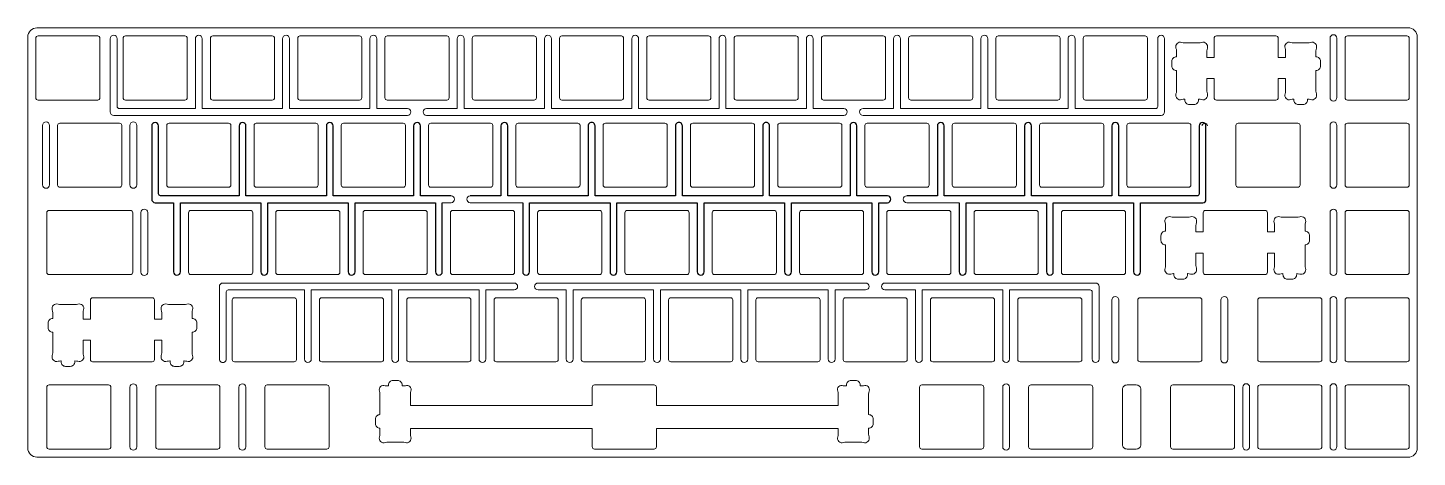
# Model space of a CAD drawing. Header units: millimetres. Extents: x 36 to 339, y -232 to -139.
import ezdxf

# ---------------------------------------------------------------- set-up
doc = ezdxf.new("R2010")
doc.units = ezdxf.units.MM
doc.layers.add('1', color=7, linetype='Continuous', lineweight=0)

msp = doc.modelspace()

# ---------------------------------------------------------------- linework, layer by layer
at = {"layer": '1'}
for points in [[(339.36, -230.36), (339.36, -140.59, 0.414228), (337.36, -138.59), (38.11, -138.61, 0.414199), (36.11, -140.61), (36.11, -230.35, 0.414199), (38.11, -232.35), (337.36, -232.36, 0.414228)], [(112.28, -140.98, 1), (110.78, -140.98), (110.78, -156.23), (99.91, -156.23), (93.23, -156.23), (93.23, -140.98, 1), (91.73, -140.98), (91.73, -156.23), (80.86, -156.23), (74.18, -156.23), (74.18, -140.98, 1), (72.68, -140.98), (72.68, -156.23), (62.28, -156.23), (56.06, -156.23, -0.414214), (55.61, -155.78), (55.61, -140.98, 1), (54.11, -140.98), (54.11, -156.98, 0.414214), (54.86, -157.73), (118.96, -157.73, 1), (118.96, -156.23), (112.28, -156.23)], [(167.93, -156.23), (150.38, -156.23), (150.38, -140.98, 1), (148.88, -140.98), (148.88, -156.23), (138.01, -156.23), (131.33, -156.23), (131.33, -140.98, 1), (129.83, -140.98), (129.83, -156.23), (123.16, -156.23, 1), (123.16, -157.73), (214.21, -157.73, 1), (214.21, -156.23), (207.53, -156.23), (207.53, -140.98, 1), (206.03, -140.98), (206.03, -156.23), (188.48, -156.23), (188.48, -140.98, 1), (186.98, -140.98), (186.98, -156.23), (169.43, -156.23), (169.43, -140.98, 1), (167.93, -140.98)], [(264.68, -140.98, 1.000002), (263.18, -140.98), (263.18, -156.23), (245.63, -156.23), (245.63, -140.98, 1), (244.13, -140.98), (244.13, -156.23), (233.26, -156.23), (226.58, -156.23), (226.58, -140.98, 1), (225.08, -140.98), (225.08, -156.23), (218.41, -156.23, 1), (218.41, -157.73), (233.26, -157.73), (283.46, -157.73, 0.414214), (284.21, -156.98), (284.21, -140.98, 0.999999), (282.71, -140.98), (282.71, -155.78, -0.414214), (282.26, -156.23), (264.68, -156.23)], [(317.26, -143.66), (317.26, -144.91, -0.414214), (318.26, -145.91), (318.26, -146.91, -0.414214), (317.26, -147.91), (317.26, -152.4, 0.078597), (317.35, -153.01, -0.612516), (316.09, -154.27, 0.078597), (315.48, -154.18), (315.43, -154.18), (315.43, -154.38, -0.414214), (314.43, -155.38), (313.43, -155.38, -0.414214), (312.43, -154.38), (312.43, -154.18), (312.39, -154.18, 0.078597), (311.77, -154.27, -0.612516), (310.51, -153.01, 0.078597), (310.61, -152.4), (310.61, -149.68), (309.03, -149.68), (309.03, -153.88, -0.414214), (308.53, -154.38), (295.53, -154.38, -0.414214), (295.03, -153.88), (295.03, -149.68), (293.46, -149.68), (293.46, -152.4, 0.078597), (293.55, -153.01, -0.612516), (292.29, -154.27, 0.078597), (291.68, -154.18), (291.63, -154.18), (291.63, -154.38, -0.414214), (290.63, -155.38), (289.63, -155.38, -0.414214), (288.63, -154.38), (288.63, -154.18), (288.59, -154.18, 0.078597), (287.97, -154.27, -0.612516), (286.71, -153.01, 0.078597), (286.81, -152.4), (286.81, -147.91, -0.414214), (285.81, -146.91), (285.81, -145.91, -0.414214), (286.81, -144.91), (286.81, -143.66, 0.078597), (286.71, -143.04, -0.612516), (287.97, -141.78, 0.078597), (288.59, -141.88), (291.68, -141.88, 0.078597), (292.29, -141.78, -0.612516), (293.55, -143.04, 0.078597), (293.46, -143.66), (293.46, -145.08), (295.03, -145.08), (295.03, -140.88, -0.414214), (295.53, -140.38), (308.53, -140.38, -0.414214), (309.03, -140.88), (309.03, -145.08), (310.61, -145.08), (310.61, -143.66, 0.078597), (310.51, -143.04, -0.612516), (311.77, -141.78, 0.078597), (312.39, -141.88), (315.48, -141.88, 0.078597), (316.09, -141.78, -0.612516), (317.35, -143.04, 0.078597)], [(59.01, -191.98), (59.01, -178.98, 0.414214), (58.51, -178.48), (40.75, -178.48, 0.414214), (40.25, -178.98), (40.25, -191.98, 0.414214), (40.75, -192.48), (58.51, -192.48, 0.414214)], [(314.87, -181.76), (314.87, -183.01, -0.414214), (315.87, -184.01), (315.87, -185.01, -0.414214), (314.87, -186.01), (314.87, -190.5, 0.078597), (314.97, -191.11, -0.612516), (313.71, -192.37, 0.078597), (313.1, -192.28), (313.05, -192.28), (313.05, -192.48, -0.414214), (312.05, -193.48), (311.05, -193.48, -0.414214), (310.05, -192.48), (310.05, -192.28), (310, -192.28, 0.078597), (309.39, -192.37, -0.612516), (308.13, -191.11, 0.078597), (308.22, -190.5), (308.22, -187.78), (306.65, -187.78), (306.65, -191.98, -0.414214), (306.15, -192.48), (293.15, -192.48, -0.414214), (292.65, -191.98), (292.65, -187.78), (291.07, -187.78), (291.07, -190.5, 0.078597), (291.17, -191.11, -0.612516), (289.91, -192.37, 0.078597), (289.3, -192.28), (289.25, -192.28), (289.25, -192.48, -0.414214), (288.25, -193.48), (287.25, -193.48, -0.414214), (286.25, -192.48), (286.25, -192.28), (286.2, -192.28, 0.078597), (285.59, -192.37, -0.612516), (284.33, -191.11, 0.078597), (284.42, -190.5), (284.42, -186.01, -0.414214), (283.42, -185.01), (283.42, -184.01, -0.414214), (284.42, -183.01), (284.42, -181.76, 0.078597), (284.33, -181.14, -0.612516), (285.59, -179.88, 0.078597), (286.2, -179.98), (289.3, -179.98, 0.078597), (289.91, -179.88, -0.612516), (291.17, -181.14, 0.078597), (291.07, -181.76), (291.07, -183.18), (292.65, -183.18), (292.65, -178.98, -0.414214), (293.15, -178.48), (306.15, -178.48, -0.414214), (306.65, -178.98), (306.65, -183.18), (308.22, -183.18), (308.22, -181.76, 0.078597), (308.13, -181.14, -0.612516), (309.39, -179.88, 0.078597), (310, -179.98), (313.1, -179.98, 0.078597), (313.71, -179.88, -0.612516), (314.97, -181.14, 0.078597)], [(77.92, -210.92, 1.000001), (79.42, -210.92), (79.42, -196.27, -0.414214), (79.87, -195.82), (96.49, -195.82), (96.49, -210.92, 1), (97.99, -210.92), (97.99, -195.82), (115.54, -195.82), (115.54, -210.92, 0.999997), (117.04, -210.92), (117.04, -195.82), (134.59, -195.82), (134.59, -210.92, 1), (136.09, -210.92), (136.09, -195.82), (142.27, -195.82, 1), (142.27, -194.32), (78.67, -194.32, 0.414214), (77.92, -195.07)], [(268.42, -210.92, 1), (269.92, -210.92), (269.92, -195.07, 0.414214), (269.17, -194.32), (223.17, -194.32, 1), (223.17, -195.82), (229.84, -195.82), (229.84, -210.92, 1), (231.34, -210.92), (231.34, -195.82), (248.89, -195.82), (248.89, -210.92, 1), (250.39, -210.92), (250.39, -195.82), (267.97, -195.82, -0.414214), (268.42, -196.27)], [(63.76, -206.83), (63.76, -211.03, -0.414214), (63.26, -211.53), (50.26, -211.53, -0.414214), (49.76, -211.03), (49.76, -206.83), (48.19, -206.83), (48.19, -209.55, 0.078597), (48.28, -210.16, -0.612516), (47.03, -211.42, 0.078597), (46.41, -211.33), (46.36, -211.33), (46.36, -211.53, -0.414214), (45.36, -212.53), (44.36, -212.53, -0.414214), (43.36, -211.53), (43.36, -211.33), (43.32, -211.33, 0.078597), (42.7, -211.42, -0.612516), (41.44, -210.16, 0.078597), (41.54, -209.55), (41.54, -205.06, -0.414214), (40.54, -204.06), (40.54, -203.06, -0.414214), (41.54, -202.06), (41.54, -200.81, 0.078597), (41.44, -200.19, -0.612516), (42.7, -198.93, 0.078597), (43.32, -199.03), (46.41, -199.03, 0.078597), (47.03, -198.93, -0.612516), (48.28, -200.19, 0.078597), (48.19, -200.81), (48.19, -202.23), (49.76, -202.23), (49.76, -198.03, -0.414214), (50.26, -197.53), (63.26, -197.53, -0.414214), (63.76, -198.03), (63.76, -202.23), (65.34, -202.23), (65.34, -200.81, 0.078597), (65.24, -200.19, -0.612516), (66.5, -198.93, 0.078597), (67.12, -199.03), (70.21, -199.03, 0.078597), (70.83, -198.93, -0.612516), (72.08, -200.19, 0.078597), (71.99, -200.81), (71.99, -202.06, -0.414214), (72.99, -203.06), (72.99, -204.06, -0.414214), (71.99, -205.06), (71.99, -209.55, 0.078597), (72.08, -210.16, -0.612516), (70.83, -211.42, 0.078597), (70.21, -211.33), (70.16, -211.33), (70.16, -211.53, -0.414214), (69.16, -212.53), (68.16, -212.53, -0.414214), (67.16, -211.53), (67.16, -211.33), (67.12, -211.33, 0.078597), (66.5, -211.42, -0.612516), (65.24, -210.16, 0.078597), (65.34, -209.55), (65.34, -206.83)], [(272.71, -211.03, 0.414214), (273.46, -211.78, 0.414214), (274.21, -211.03), (274.21, -198.03, 0.414214), (273.46, -197.28, 0.414214), (272.71, -198.03)], [(296.52, -198.03), (296.52, -211.03, 0.414214), (297.27, -211.78, 0.414214), (298.02, -211.03), (298.02, -198.03, 0.414214), (297.27, -197.28, 0.414214)], [(58.39, -230.08, 0.414214), (59.14, -230.83, 0.414214), (59.89, -230.08), (59.89, -217.08, 0.414214), (59.14, -216.33, 0.414214), (58.39, -217.08)], [(82.2, -217.08), (82.2, -230.08, 0.414214), (82.95, -230.83, 0.414214), (83.7, -230.08), (83.7, -217.08, 0.414214), (82.95, -216.33, 0.414214)], [(248.89, -230.08, 0.414214), (249.64, -230.83, 0.414214), (250.39, -230.08), (250.39, -217.08, 0.414214), (249.64, -216.33, 0.414214), (248.89, -217.08)], [(276.03, -230.58), (278.03, -230.58, 0.414214), (279.03, -229.58), (279.03, -217.58, 0.414214), (278.03, -216.58), (276.03, -216.58, 0.414214), (275.03, -217.58), (275.03, -229.58, 0.414214)]]:
    msp.add_lwpolyline(points, format="xyb", close=True, dxfattribs=at)
at = {"layer": '1', "lineweight": 18}
for points in [[(37.86, -140.88), (37.86, -153.88, 0.414214), (38.36, -154.38), (51.36, -154.38, 0.414214), (51.86, -153.88), (51.86, -140.88, 0.414214), (51.36, -140.38), (38.36, -140.38, 0.414214)], [(56.91, -140.88), (56.91, -153.88, 0.414214), (57.41, -154.38), (70.41, -154.38, 0.414214), (70.91, -153.88), (70.91, -140.88, 0.414214), (70.41, -140.38), (57.41, -140.38, 0.414214)], [(75.96, -140.88), (75.96, -153.88, 0.414214), (76.46, -154.38), (89.46, -154.38, 0.414214), (89.96, -153.88), (89.96, -140.88, 0.414214), (89.46, -140.38), (76.46, -140.38, 0.414214)], [(95.01, -140.88), (95.01, -153.88, 0.414214), (95.51, -154.38), (108.51, -154.38, 0.414214), (109.01, -153.88), (109.01, -140.88, 0.414214), (108.51, -140.38), (95.51, -140.38, 0.414214)], [(114.06, -140.88), (114.06, -153.88, 0.414214), (114.56, -154.38), (127.56, -154.38, 0.414214), (128.06, -153.88), (128.06, -140.88, 0.414214), (127.56, -140.38), (114.56, -140.38, 0.414214)], [(133.11, -140.88), (133.11, -153.88, 0.414214), (133.61, -154.38), (146.61, -154.38, 0.414214), (147.11, -153.88), (147.11, -140.88, 0.414214), (146.61, -140.38), (133.61, -140.38, 0.414214)], [(152.16, -140.88), (152.16, -153.88, 0.414214), (152.66, -154.38), (165.66, -154.38, 0.414214), (166.16, -153.88), (166.16, -140.88, 0.414214), (165.66, -140.38), (152.66, -140.38, 0.414214)], [(171.21, -140.88), (171.21, -153.88, 0.414214), (171.71, -154.38), (184.71, -154.38, 0.414214), (185.21, -153.88), (185.21, -140.88, 0.414214), (184.71, -140.38), (171.71, -140.38, 0.414214)], [(190.26, -140.88), (190.26, -153.88, 0.414214), (190.76, -154.38), (203.76, -154.38, 0.414214), (204.26, -153.88), (204.26, -140.88, 0.414214), (203.76, -140.38), (190.76, -140.38, 0.414214)], [(209.31, -140.88), (209.31, -153.88, 0.414214), (209.81, -154.38), (222.81, -154.38, 0.414214), (223.31, -153.88), (223.31, -140.88, 0.414214), (222.81, -140.38), (209.81, -140.38, 0.414214)], [(241.86, -140.38), (228.86, -140.38, 0.414214), (228.36, -140.88), (228.36, -153.88, 0.414214), (228.86, -154.38), (241.86, -154.38, 0.414214), (242.36, -153.88), (242.36, -140.88, 0.414214)], [(247.41, -140.88), (247.41, -153.88, 0.414214), (247.91, -154.38), (260.91, -154.38, 0.414214), (261.41, -153.88), (261.41, -140.88, 0.414214), (260.91, -140.38), (247.91, -140.38, 0.414214)], [(266.46, -140.88), (266.46, -153.88, 0.414214), (266.96, -154.38), (279.96, -154.38, 0.414214), (280.46, -153.88), (280.46, -140.88, 0.414214), (279.96, -140.38), (266.96, -140.38, 0.414214)], [(320.33, -140.85), (320.33, -153.85, 0.414214), (321.08, -154.6, 0.414214), (321.83, -153.85), (321.83, -140.85, 0.414214), (321.08, -140.1, 0.414214)], [(324.11, -154.38), (337.11, -154.38, 0.414214), (337.61, -153.88), (337.61, -140.88, 0.414214), (337.11, -140.38), (324.11, -140.38, 0.414214), (323.61, -140.88), (323.61, -153.88, 0.414214)], [(39.34, -159.9), (39.34, -172.9, 0.414214), (40.09, -173.65, 0.414214), (40.84, -172.9), (40.84, -159.9, 0.414214), (40.09, -159.15, 0.414214)], [(42.62, -159.93), (42.62, -172.93, 0.414214), (43.12, -173.43), (56.12, -173.43, 0.414214), (56.62, -172.93), (56.62, -159.93, 0.414214), (56.12, -159.43), (43.12, -159.43, 0.414214)], [(56.62, -159.93), (56.62, -172.93, -0.414214), (56.12, -173.43), (43.12, -173.43, -0.414214), (42.62, -172.93), (42.62, -159.93, -0.414214), (43.12, -159.43), (56.12, -159.43, -0.414214)], [(59.89, -159.9), (59.89, -172.9, -0.414214), (59.14, -173.65, -0.414214), (58.39, -172.9), (58.39, -159.9, -0.414214), (59.14, -159.15, -0.414214)], [(79.93, -159.43), (66.93, -159.43, 0.414214), (66.43, -159.93), (66.43, -172.93, 0.414214), (66.93, -173.43), (79.93, -173.43, 0.414214), (80.43, -172.93), (80.43, -159.93, 0.414214)], [(98.98, -159.43), (85.98, -159.43, 0.414214), (85.48, -159.93), (85.48, -172.93, 0.414214), (85.98, -173.43), (98.98, -173.43, 0.414214), (99.48, -172.93), (99.48, -159.93, 0.414214)], [(105.03, -173.43), (118.03, -173.43, 0.414214), (118.53, -172.93), (118.53, -159.93, 0.414214), (118.03, -159.43), (105.03, -159.43, 0.414214), (104.53, -159.93), (104.53, -172.93, 0.414214)], [(124.08, -173.43), (137.08, -173.43, 0.414214), (137.58, -172.93), (137.58, -159.93, 0.414214), (137.08, -159.43), (124.08, -159.43, 0.414214), (123.58, -159.93), (123.58, -172.93, 0.414214)], [(143.13, -173.43), (156.13, -173.43, 0.414214), (156.63, -172.93), (156.63, -159.93, 0.414214), (156.13, -159.43), (143.13, -159.43, 0.414214), (142.63, -159.93), (142.63, -172.93, 0.414214)], [(162.18, -173.43), (175.18, -173.43, 0.414214), (175.68, -172.93), (175.68, -159.93, 0.414214), (175.18, -159.43), (162.18, -159.43, 0.414214), (161.68, -159.93), (161.68, -172.93, 0.414214)], [(181.23, -173.43), (194.23, -173.43, 0.414214), (194.73, -172.93), (194.73, -159.93, 0.414214), (194.23, -159.43), (181.23, -159.43, 0.414214), (180.73, -159.93), (180.73, -172.93, 0.414214)], [(200.28, -173.43), (213.28, -173.43, 0.414214), (213.78, -172.93), (213.78, -159.93, 0.414214), (213.28, -159.43), (200.28, -159.43, 0.414214), (199.78, -159.93), (199.78, -172.93, 0.414214)], [(219.33, -173.43), (232.33, -173.43, 0.414214), (232.83, -172.93), (232.83, -159.93, 0.414214), (232.33, -159.43), (219.33, -159.43, 0.414214), (218.83, -159.93), (218.83, -172.93, 0.414214)], [(238.38, -173.43), (251.38, -173.43, 0.414214), (251.88, -172.93), (251.88, -159.93, 0.414214), (251.38, -159.43), (238.38, -159.43, 0.414214), (237.88, -159.93), (237.88, -172.93, 0.414214)], [(257.43, -173.43), (270.43, -173.43, 0.414214), (270.93, -172.93), (270.93, -159.93, 0.414214), (270.43, -159.43), (257.43, -159.43, 0.414214), (256.93, -159.93), (256.93, -172.93, 0.414214)], [(289.48, -159.43), (276.48, -159.43, 0.414214), (275.98, -159.93), (275.98, -172.93, 0.414214), (276.48, -173.43), (289.48, -173.43, 0.414214), (289.98, -172.93), (289.98, -159.93, 0.414214)], [(313.29, -159.43), (300.29, -159.43, 0.414214), (299.79, -159.93), (299.79, -172.93, 0.414214), (300.29, -173.43), (313.29, -173.43, 0.414214), (313.79, -172.93), (313.79, -159.93, 0.414214)], [(320.33, -159.9), (320.33, -172.9, 0.414214), (321.08, -173.65, 0.414214), (321.83, -172.9), (321.83, -159.9, 0.414214), (321.08, -159.15, 0.414214)], [(324.11, -173.43), (337.11, -173.43, 0.414214), (337.61, -172.93), (337.61, -159.93, 0.414214), (337.11, -159.43), (324.11, -159.43, 0.414214), (323.61, -159.93), (323.61, -172.93, 0.414214)], [(62.28, -178.95), (62.28, -191.95, -0.414214), (61.53, -192.7, -0.414214), (60.78, -191.95), (60.78, -178.95, -0.414214), (61.53, -178.2, -0.414214)], [(71.19, -178.98), (71.19, -191.98, 0.414214), (71.69, -192.48), (84.69, -192.48, 0.414214), (85.19, -191.98), (85.19, -178.98, 0.414214), (84.69, -178.48), (71.69, -178.48, 0.414214)], [(90.74, -192.48), (103.74, -192.48, 0.414214), (104.24, -191.98), (104.24, -178.98, 0.414214), (103.74, -178.48), (90.74, -178.48, 0.414214), (90.24, -178.98), (90.24, -191.98, 0.414214)], [(109.79, -192.48), (122.79, -192.48, 0.414214), (123.29, -191.98), (123.29, -178.98, 0.414214), (122.79, -178.48), (109.79, -178.48, 0.414214), (109.29, -178.98), (109.29, -191.98, 0.414214)], [(128.84, -192.48), (141.84, -192.48, 0.414214), (142.34, -191.98), (142.34, -178.98, 0.414214), (141.84, -178.48), (128.84, -178.48, 0.414214), (128.34, -178.98), (128.34, -191.98, 0.414214)], [(147.89, -192.48), (160.89, -192.48, 0.414214), (161.39, -191.98), (161.39, -178.98, 0.414214), (160.89, -178.48), (147.89, -178.48, 0.414214), (147.39, -178.98), (147.39, -191.98, 0.414214)], [(166.94, -192.48), (179.94, -192.48, 0.414214), (180.44, -191.98), (180.44, -178.98, 0.414214), (179.94, -178.48), (166.94, -178.48, 0.414214), (166.44, -178.98), (166.44, -191.98, 0.414214)], [(185.99, -192.48), (198.99, -192.48, 0.414214), (199.49, -191.98), (199.49, -178.98, 0.414214), (198.99, -178.48), (185.99, -178.48, 0.414214), (185.49, -178.98), (185.49, -191.98, 0.414214)], [(205.04, -192.48), (218.04, -192.48, 0.414214), (218.54, -191.98), (218.54, -178.98, 0.414214), (218.04, -178.48), (205.04, -178.48, 0.414214), (204.54, -178.98), (204.54, -191.98, 0.414214)], [(224.09, -192.48), (237.09, -192.48, 0.414214), (237.59, -191.98), (237.59, -178.98, 0.414214), (237.09, -178.48), (224.09, -178.48, 0.414214), (223.59, -178.98), (223.59, -191.98, 0.414214)], [(243.14, -192.48), (256.14, -192.48, 0.414214), (256.64, -191.98), (256.64, -178.98, 0.414214), (256.14, -178.48), (243.14, -178.48, 0.414214), (242.64, -178.98), (242.64, -191.98, 0.414214)], [(275.19, -178.48), (262.19, -178.48, 0.414214), (261.69, -178.98), (261.69, -191.98, 0.414214), (262.19, -192.48), (275.19, -192.48, 0.414214), (275.69, -191.98), (275.69, -178.98, 0.414214)], [(320.33, -178.95), (320.33, -191.95, 0.414214), (321.08, -192.7, 0.414214), (321.83, -191.95), (321.83, -178.95, 0.414214), (321.08, -178.2, 0.414214)], [(324.11, -192.48), (337.11, -192.48, 0.414214), (337.61, -191.98), (337.61, -178.98, 0.414214), (337.11, -178.48), (324.11, -178.48, 0.414214), (323.61, -178.98), (323.61, -191.98, 0.414214)], [(94.22, -197.53), (81.22, -197.53, 0.414214), (80.72, -198.03), (80.72, -211.03, 0.414214), (81.22, -211.53), (94.22, -211.53, 0.414214), (94.72, -211.03), (94.72, -198.03, 0.414214)], [(113.27, -197.53), (100.27, -197.53, 0.414214), (99.77, -198.03), (99.77, -211.03, 0.414214), (100.27, -211.53), (113.27, -211.53, 0.414214), (113.77, -211.03), (113.77, -198.03, 0.414214)], [(132.32, -197.53), (119.32, -197.53, 0.414214), (118.82, -198.03), (118.82, -211.03, 0.414214), (119.32, -211.53), (132.32, -211.53, 0.414214), (132.82, -211.03), (132.82, -198.03, 0.414214)], [(151.37, -197.53), (138.37, -197.53, 0.414214), (137.87, -198.03), (137.87, -211.03, 0.414214), (138.37, -211.53), (151.37, -211.53, 0.414214), (151.87, -211.03), (151.87, -198.03, 0.414214)], [(170.42, -197.53), (157.42, -197.53, 0.414214), (156.92, -198.03), (156.92, -211.03, 0.414214), (157.42, -211.53), (170.42, -211.53, 0.414214), (170.92, -211.03), (170.92, -198.03, 0.414214)], [(175.97, -198.03), (175.97, -211.03, 0.414214), (176.47, -211.53), (189.47, -211.53, 0.414214), (189.97, -211.03), (189.97, -198.03, 0.414214), (189.47, -197.53), (176.47, -197.53, 0.414214)], [(208.52, -197.53), (195.52, -197.53, 0.414214), (195.02, -198.03), (195.02, -211.03, 0.414214), (195.52, -211.53), (208.52, -211.53, 0.414214), (209.02, -211.03), (209.02, -198.03, 0.414214)], [(214.07, -198.03), (214.07, -211.03, 0.414214), (214.57, -211.53), (227.57, -211.53, 0.414214), (228.07, -211.03), (228.07, -198.03, 0.414214), (227.57, -197.53), (214.57, -197.53, 0.414214)], [(246.62, -197.53), (233.62, -197.53, 0.414214), (233.12, -198.03), (233.12, -211.03, 0.414214), (233.62, -211.53), (246.62, -211.53, 0.414214), (247.12, -211.03), (247.12, -198.03, 0.414214)], [(265.67, -197.53), (252.67, -197.53, 0.414214), (252.17, -198.03), (252.17, -211.03, 0.414214), (252.67, -211.53), (265.67, -211.53, 0.414214), (266.17, -211.03), (266.17, -198.03, 0.414214)], [(291.86, -197.53), (278.86, -197.53, 0.414214), (278.36, -198.03), (278.36, -211.03, 0.414214), (278.86, -211.53), (291.86, -211.53, 0.414214), (292.36, -211.03), (292.36, -198.03, 0.414214)], [(318.06, -197.53), (305.06, -197.53, 0.414214), (304.56, -198.03), (304.56, -211.03, 0.414214), (305.06, -211.53), (318.06, -211.53, 0.414214), (318.56, -211.03), (318.56, -198.03, 0.414214)], [(320.33, -198), (320.33, -211, 0.414214), (321.08, -211.75, 0.414214), (321.83, -211), (321.83, -198, 0.414214), (321.08, -197.25, 0.414214)], [(337.11, -197.53), (324.11, -197.53, 0.414214), (323.61, -198.03), (323.61, -211.03, 0.414214), (324.11, -211.53), (337.11, -211.53, 0.414214), (337.61, -211.03), (337.61, -198.03, 0.414214)], [(40.24, -217.08), (40.24, -230.08, 0.414214), (40.74, -230.58), (53.74, -230.58, 0.414214), (54.24, -230.08), (54.24, -217.08, 0.414214), (53.74, -216.58), (40.74, -216.58, 0.414214)], [(64.05, -217.08), (64.05, -230.08, 0.414214), (64.55, -230.58), (77.55, -230.58, 0.414214), (78.05, -230.08), (78.05, -217.08, 0.414214), (77.55, -216.58), (64.55, -216.58, 0.414214)], [(87.86, -217.08), (87.86, -230.08, 0.414214), (88.36, -230.58), (101.36, -230.58, 0.414214), (101.86, -230.08), (101.86, -217.08, 0.414214), (101.36, -216.58), (88.36, -216.58, 0.414214)], [(230.74, -217.08), (230.74, -230.08, 0.414214), (231.24, -230.58), (244.24, -230.58, 0.414214), (244.74, -230.08), (244.74, -217.08, 0.414214), (244.24, -216.58), (231.24, -216.58, 0.414214)], [(254.55, -217.08), (254.55, -230.08, 0.414214), (255.05, -230.58), (268.05, -230.58, 0.414214), (268.55, -230.08), (268.55, -217.08, 0.414214), (268.05, -216.58), (255.05, -216.58, 0.414214)], [(285.51, -217.08), (285.51, -230.08, 0.414214), (286.01, -230.58), (299.01, -230.58, 0.414214), (299.51, -230.08), (299.51, -217.08, 0.414214), (299.01, -216.58), (286.01, -216.58, 0.414214)], [(301.28, -217.05), (301.28, -230.05, 0.414214), (302.03, -230.8, 0.414214), (302.78, -230.05), (302.78, -217.05, 0.414214), (302.03, -216.3, 0.414214)], [(304.56, -217.08), (304.56, -230.08, 0.414214), (305.06, -230.58), (318.06, -230.58, 0.414214), (318.56, -230.08), (318.56, -217.08, 0.414214), (318.06, -216.58), (305.06, -216.58, 0.414214)], [(321.83, -217.05), (321.83, -230.05, -0.414214), (321.08, -230.8, -0.414214), (320.33, -230.05), (320.33, -217.05, -0.414214), (321.08, -216.3, -0.414214)], [(323.61, -217.08), (323.61, -230.08, 0.414214), (324.11, -230.58), (337.11, -230.58, 0.414214), (337.61, -230.08), (337.61, -217.08, 0.414214), (337.11, -216.58), (324.11, -216.58, 0.414214)]]:
    msp.add_lwpolyline(points, format="xyb", close=True, dxfattribs=at)
at = {"layer": '1', "lineweight": 25}
for points in [[(128.48, -175.28), (121.82, -175.28), (121.82, -160.03, 1), (120.32, -160.03), (120.32, -175.28), (102.77, -175.28), (102.77, -160.03, 1), (101.27, -160.03), (101.27, -175.28), (83.72, -175.28), (83.72, -160.03, 1), (82.22, -160.03), (82.22, -175.28), (65.1, -175.28, -0.414214), (64.65, -174.83), (64.65, -160.03, 1), (63.15, -160.03), (63.15, -176.03, 0.414214), (63.9, -176.78), (67.92, -176.78), (67.92, -191.88, 1), (69.42, -191.88), (69.42, -176.78), (86.98, -176.78), (86.98, -191.88, 1), (88.48, -191.88), (88.48, -176.78), (106.03, -176.78), (106.03, -191.88, 1), (107.53, -191.88), (107.53, -176.78), (125.08, -176.78), (125.08, -191.88, 1), (126.58, -191.88), (126.58, -176.78)], [(223.73, -175.28), (217.07, -175.28), (217.07, -160.03, 0.999999), (215.57, -160.03), (215.57, -175.28), (198.02, -175.28), (198.02, -160.03, 1.000003), (196.52, -160.03), (196.52, -175.28), (178.97, -175.28), (178.97, -160.03, 1.000003), (177.47, -160.03), (177.47, -175.28), (159.92, -175.28), (159.92, -160.03, 1.000003), (158.42, -160.03), (158.42, -175.28), (140.87, -175.28), (140.87, -160.03, 1), (139.37, -160.03), (139.37, -175.28), (132.68, -175.28)], [(239.38, -176.78), (239.38, -191.88, 1), (240.88, -191.88), (240.88, -176.78), (258.43, -176.78), (258.43, -191.88, 0.999997), (259.93, -191.88), (259.93, -176.78), (277.46, -176.78), (277.46, -191.88, 0.999997), (278.96, -191.88), (278.96, -176.78), (292.6, -176.78, 0.414214), (293.25, -176.13), (293.25, -160.03, 0.999999), (291.75, -160.03), (291.75, -174.93, -0.414214), (291.4, -175.28), (274.22, -175.28), (274.22, -160.03, 1), (272.72, -160.03), (272.72, -175.28), (255.17, -175.28), (255.17, -160.03, 0.999999), (253.67, -160.03), (253.67, -175.28), (236.12, -175.28), (236.12, -160.03, 0.999999), (234.62, -160.03), (234.62, -175.28), (227.93, -175.28)], [(144.13, -176.78), (144.13, -191.88, 1), (145.63, -191.88), (145.63, -176.78), (163.18, -176.78), (163.18, -191.88, 0.999997), (164.68, -191.88), (164.68, -176.78), (182.23, -176.78), (182.23, -191.88, 1), (183.73, -191.88), (183.73, -176.78), (201.28, -176.78), (201.28, -191.88, 1), (202.78, -191.88), (202.78, -176.78), (220.33, -176.78), (220.33, -191.88, 1), (221.83, -191.88), (221.83, -176.78), (223.73, -176.78, 1), (223.73, -175.28)]]:
    msp.add_lwpolyline(points, format="xyb", dxfattribs=at)
at = {"layer": '1'}
for points in [[(293.59, -160.03, 0.414214), (292.99, -159.43, 0.414214), (292.39, -160.03)], [(128.48, -175.28, -1), (128.48, -176.78), (126.58, -176.78)], [(132.68, -175.28, 1), (132.68, -176.78), (144.13, -176.78)], [(227.93, -175.28, 1), (227.93, -176.78), (239.38, -176.78)], [(212.29, -210.92), (212.29, -195.82), (218.97, -195.82, 1), (218.97, -194.32), (147.47, -194.32, 1), (147.47, -195.82), (153.64, -195.82), (153.64, -210.92, 1), (155.14, -210.92), (155.14, -195.82), (172.69, -195.82), (172.69, -210.92, 1), (174.19, -210.92), (174.19, -195.82), (191.74, -195.82), (191.74, -210.92, 1), (193.24, -210.92), (193.24, -195.82), (210.79, -195.82), (210.79, -210.92, 0.999997), (212.29, -210.92, 0.999997)], [(212.97, -227.29), (212.97, -226.08), (173.3, -226.08), (173.3, -230.08, -0.414214), (172.8, -230.58), (159.8, -230.58, -0.414214), (159.3, -230.08), (159.3, -226.08), (119.62, -226.08), (119.62, -227.3, 0.078597), (119.72, -227.91, -0.612516), (118.46, -229.17, 0.078597), (117.85, -229.08), (114.75, -229.08, 0.060297), (114.14, -229.17, -0.621827), (112.88, -227.91, 0.078597), (112.97, -227.3), (112.97, -226.05, -0.414214), (111.97, -225.05), (111.97, -224.05, -0.414214), (112.97, -223.05), (112.97, -218.56, 0.078597), (112.88, -217.94, -0.672642), (114.09, -216.78), (114.8, -216.78), (114.8, -216.58, -0.414214), (115.8, -215.58), (116.8, -215.58, -0.414214), (117.8, -216.58), (117.8, -216.78), (118.51, -216.78, -0.672642), (119.72, -217.94, 0.078597), (119.62, -218.56), (119.62, -221.08), (159.3, -221.08), (159.3, -217.08, -0.414214), (159.8, -216.58), (172.8, -216.58, -0.414214), (173.3, -217.08), (173.3, -221.08), (212.97, -221.08), (212.97, -218.56, 0.078597), (212.88, -217.94, -0.672642), (214.09, -216.78), (214.8, -216.78), (214.8, -216.58, -0.414214), (215.8, -215.58), (216.8, -215.58, -0.414214), (217.8, -216.58), (217.8, -216.78), (218.51, -216.78, -0.672642), (219.72, -217.94, 0.078597), (219.62, -218.56), (219.62, -223.05, -0.414214), (220.62, -224.05), (220.62, -225.05, -0.414214), (219.62, -226.05), (219.62, -227.3, 0.078597), (219.72, -227.91, -0.612516), (218.46, -229.17, 0.076682), (217.85, -229.08), (214.75, -229.08, 0.078597), (214.14, -229.17, -0.612516), (212.88, -227.91, 0.078597), (212.97, -227.3)]]:
    msp.add_lwpolyline(points, format="xyb", dxfattribs=at)

doc.saveas('drawing.dxf')
